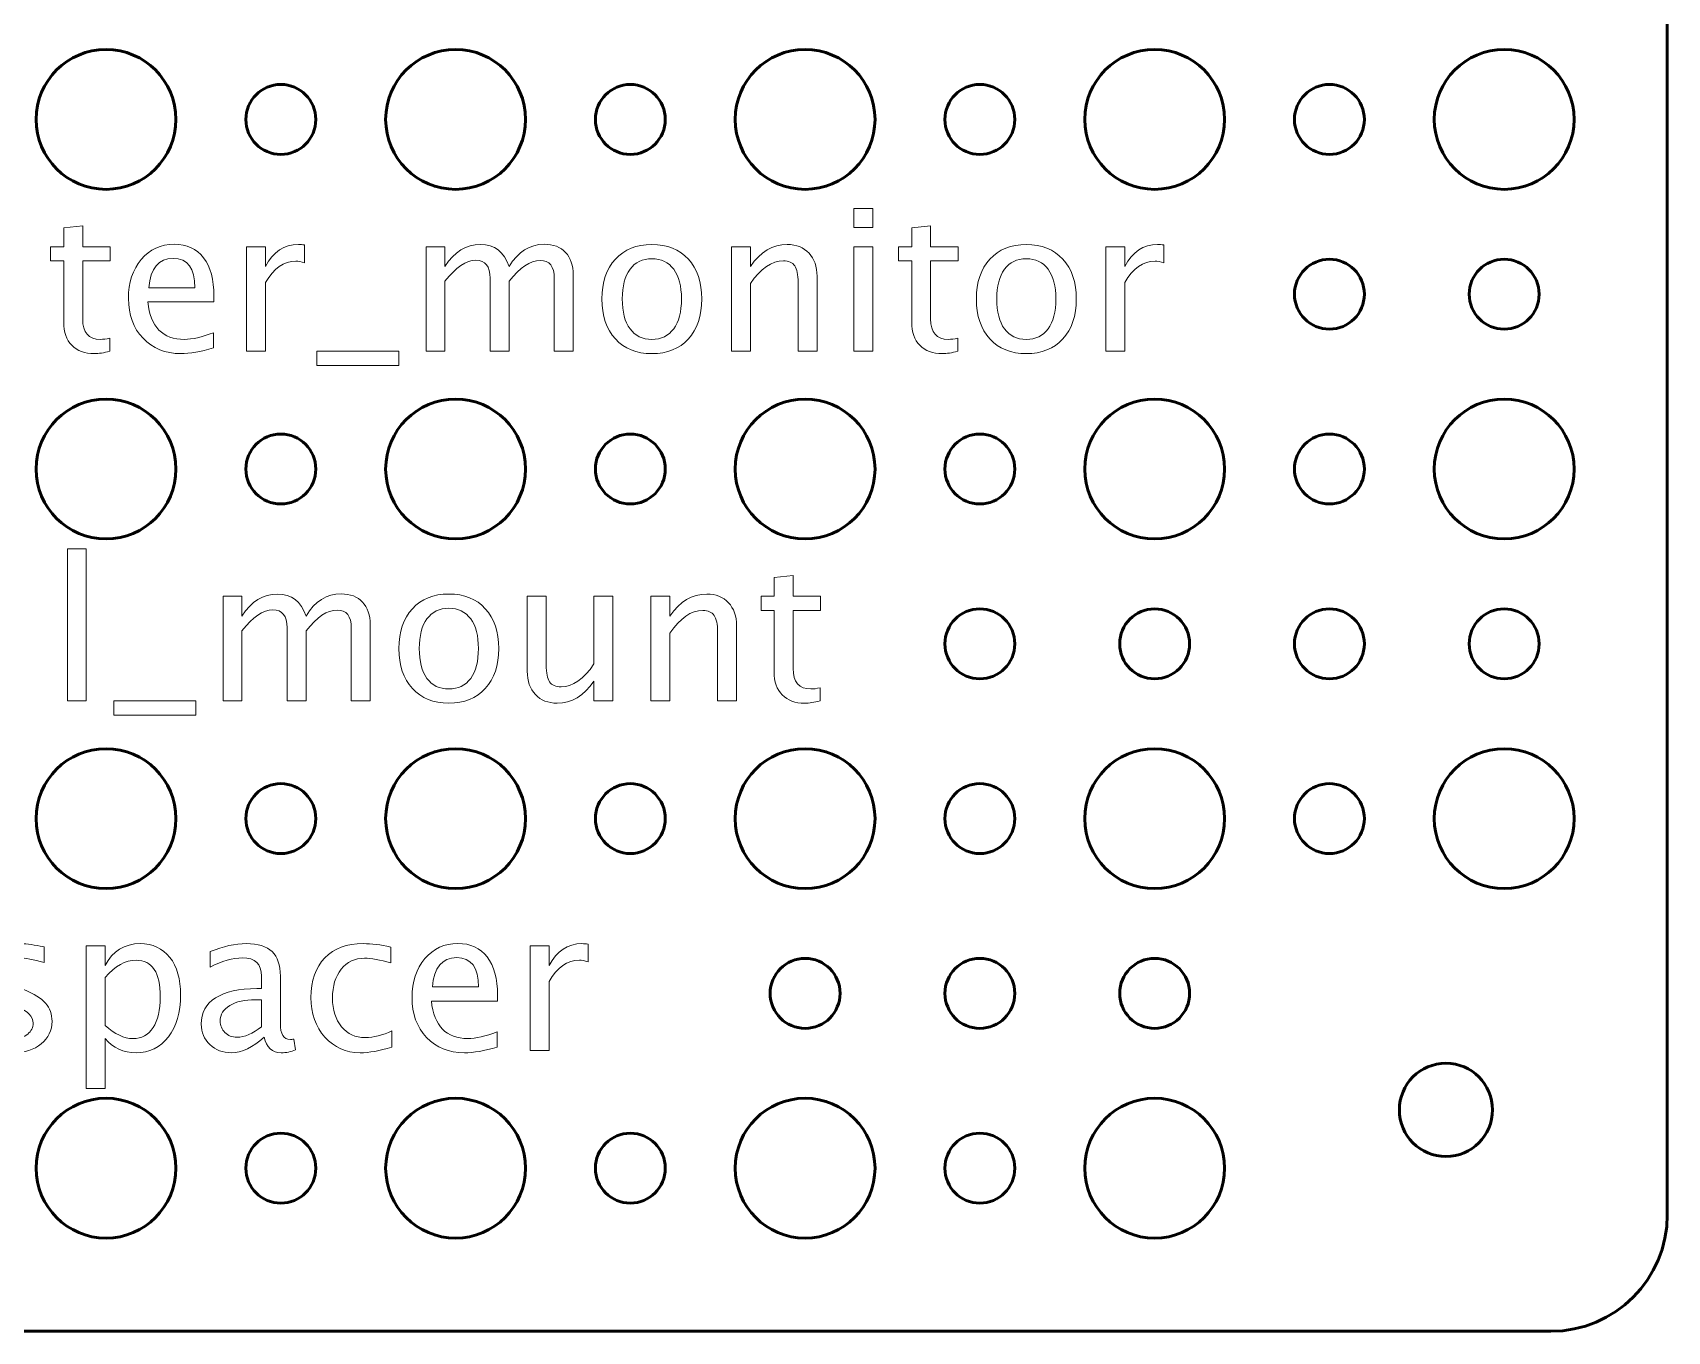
# Model space of a CAD drawing. Header units: centimetres. Extents: x -11.9 to 11.9, y -10.4 to 10.4.
# Drawn here: x -7.06 to -0.05, y -10.45 to -4.88 of the extents above; entities that cross this region are included whole.
import ezdxf

# ---------------------------------------------------------------- set-up
doc = ezdxf.new("R2010")
doc.units = ezdxf.units.CM
doc.header["$MEASUREMENT"] = 0
doc.layers.add('Layer 1', color=7, linetype='Continuous')

msp = doc.modelspace()

# ---------------------------------------------------------------- linework, layer by layer
at = {"layer": 'Layer 1', "lineweight": 53}
for centre, major_axis in [((-6.74999, -5.25001), (0, 0.30001)), ((-5.24999, -5.25001), (0, 0.30001)), ((-3.74999, -5.25001), (0, 0.30001)), ((-2.24999, -5.25001), (0, 0.30001)), ((-0.74999, -5.25001), (0, 0.30001)), ((-6, -5.25), (0, 0.15)), ((-4.5, -5.25), (0, 0.15)), ((-3, -5.25), (0, 0.15)), ((-1.5, -5.25), (0, 0.15)), ((-1.5, -6), (0, 0.15)), ((-0.75, -6), (0, 0.15)), ((-6.74999, -6.75001), (0, 0.30001)), ((-5.24999, -6.75001), (0, 0.30001)), ((-3.74999, -6.75001), (0, 0.30001)), ((-2.24999, -6.75001), (0, 0.30001)), ((-0.74999, -6.75001), (0, 0.30001)), ((-6, -6.75), (0, 0.15)), ((-4.5, -6.75), (0, 0.15)), ((-3, -6.75), (0, 0.15)), ((-1.5, -6.75), (0, 0.15)), ((-3, -7.5), (0, 0.15)), ((-2.25, -7.5), (0, 0.15)), ((-1.5, -7.5), (0, 0.15)), ((-0.75, -7.5), (0, 0.15)), ((-6.74999, -8.25001), (0, 0.30001)), ((-5.24999, -8.25001), (0, 0.30001)), ((-3.74999, -8.25001), (0, 0.30001)), ((-2.24999, -8.25001), (0, 0.30001)), ((-0.74999, -8.25001), (0, 0.30001)), ((-6, -8.25), (0, 0.15)), ((-4.5, -8.25), (0, 0.15)), ((-3, -8.25), (0, 0.15)), ((-1.5, -8.25), (0, 0.15)), ((-3.75, -9), (0, 0.15)), ((-3, -9), (0, 0.15)), ((-2.25, -9), (0, 0.15)), ((-0.99995, -9.49996), (0, 0.2)), ((-6.74999, -9.75001), (0, 0.30001)), ((-5.24999, -9.75001), (0, 0.30001)), ((-3.74999, -9.75001), (0, 0.30001)), ((-2.24999, -9.75001), (0, 0.30001)), ((-6, -9.75), (0, 0.15)), ((-4.5, -9.75), (0, 0.15)), ((-3, -9.75), (0, 0.15))]:
    msp.add_ellipse(centre, major_axis=major_axis, ratio=1, dxfattribs=at)
msp.add_open_spline([(-11.95, -9.95), (-11.95, -9.95), (-11.95, 0.95), (-11.95, 0.95), (-11.95, 0.95), (-11.95, 1.22614), (-11.72614, 1.45), (-11.45, 1.45), (-11.45, 1.45), (-11.45, 1.45), (-0.55, 1.45), (-0.55, 1.45), (-0.55, 1.45), (-0.27386, 1.45), (-0.05, 1.22614), (-0.05, 0.95), (-0.05, 0.95), (-0.05, 0.95), (-0.05, -9.95), (-0.05, -9.95), (-0.05, -9.95), (-0.05, -10.22614), (-0.27386, -10.45), (-0.55, -10.45), (-0.55, -10.45), (-0.55, -10.45), (-11.45, -10.45), (-11.45, -10.45), (-11.45, -10.45), (-11.72614, -10.45), (-11.95, -10.22614), (-11.95, -9.95)], degree=3, knots=[0, 0, 0, 0, 0.1111111, 0.1111111, 0.1111111, 0.1111111, 0.2222222, 0.2222222, 0.2222222, 0.2222222, 0.3333333, 0.3333333, 0.3333333, 0.3333333, 0.4444444, 0.4444444, 0.4444444, 0.4444444, 0.5555556, 0.5555556, 0.5555556, 0.5555556, 0.6666667, 0.6666667, 0.6666667, 0.6666667, 0.7777778, 0.7777778, 0.7777778, 0.7777778, 1, 1, 1, 1], dxfattribs=at)
at = {"layer": 'Layer 1', "color": 5, "lineweight": 9}
for points, knots in [([(-3.54057, -5.71383), (-3.54057, -5.71383), (-3.54057, -5.63255), (-3.54057, -5.63255), (-3.54057, -5.63255), (-3.54057, -5.63255), (-3.45929, -5.63255), (-3.45929, -5.63255), (-3.45929, -5.63255), (-3.45929, -5.63255), (-3.45929, -5.71383), (-3.45929, -5.71383), (-3.45929, -5.71383), (-3.45929, -5.71383), (-3.54057, -5.71383), (-3.54057, -5.71383)], [0, 0, 0, 0, 0.2, 0.2, 0.2, 0.2, 0.4, 0.4, 0.4, 0.4, 0.6, 0.6, 0.6, 0.6, 1, 1, 1, 1]), ([(-6.73421, -6.24455), (-6.75933, -6.25146), (-6.7812, -6.25485), (-6.79968, -6.25485), (-6.79968, -6.25485), (-6.84117, -6.25485), (-6.87349, -6.243), (-6.89663, -6.21929), (-6.89663, -6.21929), (-6.91991, -6.19558), (-6.93148, -6.1627), (-6.93148, -6.12051), (-6.93148, -6.12051), (-6.93148, -6.12051), (-6.93148, -5.85692), (-6.93148, -5.85692), (-6.93148, -5.85692), (-6.93148, -5.85692), (-6.98765, -5.85692), (-6.98765, -5.85692), (-6.98765, -5.85692), (-6.98765, -5.85692), (-6.98765, -5.79595), (-6.98765, -5.79595), (-6.98765, -5.79595), (-6.98765, -5.79595), (-6.93148, -5.79595), (-6.93148, -5.79595), (-6.93148, -5.79595), (-6.93148, -5.79595), (-6.93148, -5.71482), (-6.93148, -5.71482), (-6.93148, -5.71482), (-6.93148, -5.71482), (-6.8502, -5.70705), (-6.8502, -5.70705), (-6.8502, -5.70705), (-6.8502, -5.70705), (-6.8502, -5.79595), (-6.8502, -5.79595), (-6.8502, -5.79595), (-6.8502, -5.79595), (-6.73252, -5.79595), (-6.73252, -5.79595), (-6.73252, -5.79595), (-6.73252, -5.79595), (-6.73252, -5.85692), (-6.73252, -5.85692), (-6.73252, -5.85692), (-6.73252, -5.85692), (-6.8502, -5.85692), (-6.8502, -5.85692), (-6.8502, -5.85692), (-6.8502, -5.85692), (-6.8502, -6.10584), (-6.8502, -6.10584), (-6.8502, -6.10584), (-6.8502, -6.16454), (-6.82466, -6.19389), (-6.77372, -6.19389), (-6.77372, -6.19389), (-6.76285, -6.19389), (-6.74973, -6.19206), (-6.73421, -6.18853), (-6.73421, -6.18853), (-6.73421, -6.18853), (-6.73421, -6.24455), (-6.73421, -6.24455)], [0, 0, 0, 0, 0.0555556, 0.0555556, 0.0555556, 0.0555556, 0.1111111, 0.1111111, 0.1111111, 0.1111111, 0.1666667, 0.1666667, 0.1666667, 0.1666667, 0.2222222, 0.2222222, 0.2222222, 0.2222222, 0.2777778, 0.2777778, 0.2777778, 0.2777778, 0.3333333, 0.3333333, 0.3333333, 0.3333333, 0.3888889, 0.3888889, 0.3888889, 0.3888889, 0.4444444, 0.4444444, 0.4444444, 0.4444444, 0.5, 0.5, 0.5, 0.5, 0.5555556, 0.5555556, 0.5555556, 0.5555556, 0.6111111, 0.6111111, 0.6111111, 0.6111111, 0.6666667, 0.6666667, 0.6666667, 0.6666667, 0.7222222, 0.7222222, 0.7222222, 0.7222222, 0.7777778, 0.7777778, 0.7777778, 0.7777778, 0.8333333, 0.8333333, 0.8333333, 0.8333333, 0.8888889, 0.8888889, 0.8888889, 0.8888889, 1, 1, 1, 1]), ([(-3.09522, -6.24455), (-3.12034, -6.25146), (-3.14221, -6.25485), (-3.16069, -6.25485), (-3.16069, -6.25485), (-3.20218, -6.25485), (-3.2345, -6.243), (-3.25764, -6.21929), (-3.25764, -6.21929), (-3.28092, -6.19558), (-3.29249, -6.1627), (-3.29249, -6.12051), (-3.29249, -6.12051), (-3.29249, -6.12051), (-3.29249, -5.85692), (-3.29249, -5.85692), (-3.29249, -5.85692), (-3.29249, -5.85692), (-3.34866, -5.85692), (-3.34866, -5.85692), (-3.34866, -5.85692), (-3.34866, -5.85692), (-3.34866, -5.79595), (-3.34866, -5.79595), (-3.34866, -5.79595), (-3.34866, -5.79595), (-3.29249, -5.79595), (-3.29249, -5.79595), (-3.29249, -5.79595), (-3.29249, -5.79595), (-3.29249, -5.71482), (-3.29249, -5.71482), (-3.29249, -5.71482), (-3.29249, -5.71482), (-3.21121, -5.70705), (-3.21121, -5.70705), (-3.21121, -5.70705), (-3.21121, -5.70705), (-3.21121, -5.79595), (-3.21121, -5.79595), (-3.21121, -5.79595), (-3.21121, -5.79595), (-3.09353, -5.79595), (-3.09353, -5.79595), (-3.09353, -5.79595), (-3.09353, -5.79595), (-3.09353, -5.85692), (-3.09353, -5.85692), (-3.09353, -5.85692), (-3.09353, -5.85692), (-3.21121, -5.85692), (-3.21121, -5.85692), (-3.21121, -5.85692), (-3.21121, -5.85692), (-3.21121, -6.10584), (-3.21121, -6.10584), (-3.21121, -6.10584), (-3.21121, -6.16454), (-3.18567, -6.19389), (-3.13473, -6.19389), (-3.13473, -6.19389), (-3.12386, -6.19389), (-3.11074, -6.19206), (-3.09522, -6.18853), (-3.09522, -6.18853), (-3.09522, -6.18853), (-3.09522, -6.24455), (-3.09522, -6.24455)], [0, 0, 0, 0, 0.0555556, 0.0555556, 0.0555556, 0.0555556, 0.1111111, 0.1111111, 0.1111111, 0.1111111, 0.1666667, 0.1666667, 0.1666667, 0.1666667, 0.2222222, 0.2222222, 0.2222222, 0.2222222, 0.2777778, 0.2777778, 0.2777778, 0.2777778, 0.3333333, 0.3333333, 0.3333333, 0.3333333, 0.3888889, 0.3888889, 0.3888889, 0.3888889, 0.4444444, 0.4444444, 0.4444444, 0.4444444, 0.5, 0.5, 0.5, 0.5, 0.5555556, 0.5555556, 0.5555556, 0.5555556, 0.6111111, 0.6111111, 0.6111111, 0.6111111, 0.6666667, 0.6666667, 0.6666667, 0.6666667, 0.7222222, 0.7222222, 0.7222222, 0.7222222, 0.7777778, 0.7777778, 0.7777778, 0.7777778, 0.8333333, 0.8333333, 0.8333333, 0.8333333, 0.8888889, 0.8888889, 0.8888889, 0.8888889, 1, 1, 1, 1]), ([(-6.28887, -6.2303), (-6.34348, -6.24667), (-6.39018, -6.25485), (-6.42913, -6.25485), (-6.42913, -6.25485), (-6.49559, -6.25485), (-6.54964, -6.23284), (-6.59127, -6.18895), (-6.59127, -6.18895), (-6.6329, -6.14507), (-6.65378, -6.0882), (-6.65378, -6.01821), (-6.65378, -6.01821), (-6.65378, -5.95033), (-6.63544, -5.89459), (-6.59861, -5.85099), (-6.59861, -5.85099), (-6.56178, -5.80753), (-6.51464, -5.78579), (-6.45721, -5.78579), (-6.45721, -5.78579), (-6.40288, -5.78579), (-6.36083, -5.80513), (-6.3312, -5.84379), (-6.3312, -5.84379), (-6.30157, -5.88246), (-6.28675, -5.93721), (-6.28675, -6.00819), (-6.28675, -6.00819), (-6.28675, -6.00819), (-6.28717, -6.03302), (-6.28717, -6.03302), (-6.28717, -6.03302), (-6.28717, -6.03302), (-6.57081, -6.03302), (-6.57081, -6.03302), (-6.57081, -6.03302), (-6.55895, -6.14027), (-6.5066, -6.19389), (-6.41389, -6.19389), (-6.41389, -6.19389), (-6.37988, -6.19389), (-6.33825, -6.18429), (-6.28887, -6.1651), (-6.28887, -6.1651), (-6.28887, -6.1651), (-6.28887, -6.2303), (-6.28887, -6.2303)], [0, 0, 0, 0, 0.0769231, 0.0769231, 0.0769231, 0.0769231, 0.1538462, 0.1538462, 0.1538462, 0.1538462, 0.2307692, 0.2307692, 0.2307692, 0.2307692, 0.3076923, 0.3076923, 0.3076923, 0.3076923, 0.3846154, 0.3846154, 0.3846154, 0.3846154, 0.4615385, 0.4615385, 0.4615385, 0.4615385, 0.5384615, 0.5384615, 0.5384615, 0.5384615, 0.6153846, 0.6153846, 0.6153846, 0.6153846, 0.6923077, 0.6923077, 0.6923077, 0.6923077, 0.7692308, 0.7692308, 0.7692308, 0.7692308, 0.8461538, 0.8461538, 0.8461538, 0.8461538, 1, 1, 1, 1]), ([(-6.14648, -6.24469), (-6.14648, -6.24469), (-6.14648, -5.79595), (-6.14648, -5.79595), (-6.14648, -5.79595), (-6.14648, -5.79595), (-6.0652, -5.79595), (-6.0652, -5.79595), (-6.0652, -5.79595), (-6.0652, -5.79595), (-6.0652, -5.88076), (-6.0652, -5.88076), (-6.0652, -5.88076), (-6.03288, -5.81797), (-5.98604, -5.78664), (-5.92451, -5.78664), (-5.92451, -5.78664), (-5.91619, -5.78664), (-5.90744, -5.78735), (-5.89841, -5.78876), (-5.89841, -5.78876), (-5.89841, -5.78876), (-5.89841, -5.86482), (-5.89841, -5.86482), (-5.89841, -5.86482), (-5.91252, -5.86016), (-5.92493, -5.85776), (-5.93566, -5.85776), (-5.93566, -5.85776), (-5.98731, -5.85776), (-6.03049, -5.88824), (-6.0652, -5.94934), (-6.0652, -5.94934), (-6.0652, -5.94934), (-6.0652, -6.24469), (-6.0652, -6.24469), (-6.0652, -6.24469), (-6.0652, -6.24469), (-6.14648, -6.24469), (-6.14648, -6.24469)], [0, 0, 0, 0, 0.0909091, 0.0909091, 0.0909091, 0.0909091, 0.1818182, 0.1818182, 0.1818182, 0.1818182, 0.2727273, 0.2727273, 0.2727273, 0.2727273, 0.3636364, 0.3636364, 0.3636364, 0.3636364, 0.4545455, 0.4545455, 0.4545455, 0.4545455, 0.5454545, 0.5454545, 0.5454545, 0.5454545, 0.6363636, 0.6363636, 0.6363636, 0.6363636, 0.7272727, 0.7272727, 0.7272727, 0.7272727, 0.8181818, 0.8181818, 0.8181818, 0.8181818, 1, 1, 1, 1]), ([(-5.37671, -6.24469), (-5.37671, -6.24469), (-5.37671, -5.79595), (-5.37671, -5.79595), (-5.37671, -5.79595), (-5.37671, -5.79595), (-5.29543, -5.79595), (-5.29543, -5.79595), (-5.29543, -5.79595), (-5.29543, -5.79595), (-5.29543, -5.88076), (-5.29543, -5.88076), (-5.29543, -5.88076), (-5.25578, -5.81797), (-5.20498, -5.78664), (-5.14275, -5.78664), (-5.14275, -5.78664), (-5.08277, -5.78664), (-5.04199, -5.81797), (-5.02026, -5.88076), (-5.02026, -5.88076), (-4.98174, -5.8174), (-4.9315, -5.78579), (-4.86985, -5.78579), (-4.86985, -5.78579), (-4.83048, -5.78579), (-4.79986, -5.79737), (-4.77798, -5.82065), (-4.77798, -5.82065), (-4.75611, -5.84393), (-4.7451, -5.87653), (-4.7451, -5.91844), (-4.7451, -5.91844), (-4.7451, -5.91844), (-4.7451, -6.24469), (-4.7451, -6.24469), (-4.7451, -6.24469), (-4.7451, -6.24469), (-4.82638, -6.24469), (-4.82638, -6.24469), (-4.82638, -6.24469), (-4.82638, -6.24469), (-4.82638, -5.93185), (-4.82638, -5.93185), (-4.82638, -5.93185), (-4.82638, -5.88076), (-4.8467, -5.85522), (-4.88733, -5.85522), (-4.88733, -5.85522), (-4.92953, -5.85522), (-4.97384, -5.885), (-5.02026, -5.94469), (-5.02026, -5.94469), (-5.02026, -5.94469), (-5.02026, -6.24469), (-5.02026, -6.24469), (-5.02026, -6.24469), (-5.02026, -6.24469), (-5.10154, -6.24469), (-5.10154, -6.24469), (-5.10154, -6.24469), (-5.10154, -6.24469), (-5.10154, -5.93156), (-5.10154, -5.93156), (-5.10154, -5.93156), (-5.10154, -5.88006), (-5.12214, -5.85438), (-5.16349, -5.85438), (-5.16349, -5.85438), (-5.20455, -5.85438), (-5.24858, -5.88429), (-5.29543, -5.94426), (-5.29543, -5.94426), (-5.29543, -5.94426), (-5.29543, -6.24469), (-5.29543, -6.24469), (-5.29543, -6.24469), (-5.29543, -6.24469), (-5.37671, -6.24469), (-5.37671, -6.24469)], [0, 0, 0, 0, 0.047619, 0.047619, 0.047619, 0.047619, 0.0952381, 0.0952381, 0.0952381, 0.0952381, 0.1428571, 0.1428571, 0.1428571, 0.1428571, 0.1904762, 0.1904762, 0.1904762, 0.1904762, 0.2380952, 0.2380952, 0.2380952, 0.2380952, 0.2857143, 0.2857143, 0.2857143, 0.2857143, 0.3333333, 0.3333333, 0.3333333, 0.3333333, 0.3809524, 0.3809524, 0.3809524, 0.3809524, 0.4285714, 0.4285714, 0.4285714, 0.4285714, 0.4761905, 0.4761905, 0.4761905, 0.4761905, 0.5238095, 0.5238095, 0.5238095, 0.5238095, 0.5714286, 0.5714286, 0.5714286, 0.5714286, 0.6190476, 0.6190476, 0.6190476, 0.6190476, 0.6666667, 0.6666667, 0.6666667, 0.6666667, 0.7142857, 0.7142857, 0.7142857, 0.7142857, 0.7619048, 0.7619048, 0.7619048, 0.7619048, 0.8095238, 0.8095238, 0.8095238, 0.8095238, 0.8571429, 0.8571429, 0.8571429, 0.8571429, 0.9047619, 0.9047619, 0.9047619, 0.9047619, 1, 1, 1, 1]), ([(-4.40756, -6.25485), (-4.47346, -6.25485), (-4.52567, -6.23382), (-4.56406, -6.19177), (-4.56406, -6.19177), (-4.60258, -6.14972), (-4.62177, -6.09257), (-4.62177, -6.02046), (-4.62177, -6.02046), (-4.62177, -5.9485), (-4.60258, -5.89149), (-4.56406, -5.84958), (-4.56406, -5.84958), (-4.52567, -5.80767), (-4.47346, -5.78664), (-4.40756, -5.78664), (-4.40756, -5.78664), (-4.34166, -5.78664), (-4.28945, -5.80767), (-4.25107, -5.84958), (-4.25107, -5.84958), (-4.21255, -5.89149), (-4.19335, -5.9485), (-4.19335, -6.02046), (-4.19335, -6.02046), (-4.19335, -6.09257), (-4.21255, -6.14972), (-4.25107, -6.19177), (-4.25107, -6.19177), (-4.28945, -6.23382), (-4.34166, -6.25485), (-4.40756, -6.25485)], [0, 0, 0, 0, 0.1111111, 0.1111111, 0.1111111, 0.1111111, 0.2222222, 0.2222222, 0.2222222, 0.2222222, 0.3333333, 0.3333333, 0.3333333, 0.3333333, 0.4444444, 0.4444444, 0.4444444, 0.4444444, 0.5555556, 0.5555556, 0.5555556, 0.5555556, 0.6666667, 0.6666667, 0.6666667, 0.6666667, 0.7777778, 0.7777778, 0.7777778, 0.7777778, 1, 1, 1, 1]), ([(-4.06607, -6.24469), (-4.06607, -6.24469), (-4.06607, -5.79595), (-4.06607, -5.79595), (-4.06607, -5.79595), (-4.06607, -5.79595), (-3.98479, -5.79595), (-3.98479, -5.79595), (-3.98479, -5.79595), (-3.98479, -5.79595), (-3.98479, -5.88076), (-3.98479, -5.88076), (-3.98479, -5.88076), (-3.94175, -5.81797), (-3.88897, -5.78664), (-3.8266, -5.78664), (-3.8266, -5.78664), (-3.78737, -5.78664), (-3.75619, -5.79892), (-3.73319, -5.82361), (-3.73319, -5.82361), (-3.71019, -5.84817), (-3.69861, -5.88133), (-3.69861, -5.92281), (-3.69861, -5.92281), (-3.69861, -5.92281), (-3.69861, -6.24469), (-3.69861, -6.24469), (-3.69861, -6.24469), (-3.69861, -6.24469), (-3.7799, -6.24469), (-3.7799, -6.24469), (-3.7799, -6.24469), (-3.7799, -6.24469), (-3.7799, -5.94934), (-3.7799, -5.94934), (-3.7799, -5.94934), (-3.7799, -5.91604), (-3.78483, -5.89233), (-3.79457, -5.87822), (-3.79457, -5.87822), (-3.80445, -5.86397), (-3.82068, -5.85692), (-3.8434, -5.85692), (-3.8434, -5.85692), (-3.89335, -5.85692), (-3.94048, -5.88951), (-3.98479, -5.95471), (-3.98479, -5.95471), (-3.98479, -5.95471), (-3.98479, -6.24469), (-3.98479, -6.24469), (-3.98479, -6.24469), (-3.98479, -6.24469), (-4.06607, -6.24469), (-4.06607, -6.24469)], [0, 0, 0, 0, 0.0666667, 0.0666667, 0.0666667, 0.0666667, 0.1333333, 0.1333333, 0.1333333, 0.1333333, 0.2, 0.2, 0.2, 0.2, 0.2666667, 0.2666667, 0.2666667, 0.2666667, 0.3333333, 0.3333333, 0.3333333, 0.3333333, 0.4, 0.4, 0.4, 0.4, 0.4666667, 0.4666667, 0.4666667, 0.4666667, 0.5333333, 0.5333333, 0.5333333, 0.5333333, 0.6, 0.6, 0.6, 0.6, 0.6666667, 0.6666667, 0.6666667, 0.6666667, 0.7333333, 0.7333333, 0.7333333, 0.7333333, 0.8, 0.8, 0.8, 0.8, 0.8666667, 0.8666667, 0.8666667, 0.8666667, 1, 1, 1, 1]), ([(-3.54057, -6.24469), (-3.54057, -6.24469), (-3.54057, -5.79595), (-3.54057, -5.79595), (-3.54057, -5.79595), (-3.54057, -5.79595), (-3.45929, -5.79595), (-3.45929, -5.79595), (-3.45929, -5.79595), (-3.45929, -5.79595), (-3.45929, -6.24469), (-3.45929, -6.24469), (-3.45929, -6.24469), (-3.45929, -6.24469), (-3.54057, -6.24469), (-3.54057, -6.24469)], [0, 0, 0, 0, 0.2, 0.2, 0.2, 0.2, 0.4, 0.4, 0.4, 0.4, 0.6, 0.6, 0.6, 0.6, 1, 1, 1, 1]), ([(-2.80058, -6.25485), (-2.86648, -6.25485), (-2.91869, -6.23382), (-2.95708, -6.19177), (-2.95708, -6.19177), (-2.9956, -6.14972), (-3.01479, -6.09257), (-3.01479, -6.02046), (-3.01479, -6.02046), (-3.01479, -5.9485), (-2.9956, -5.89149), (-2.95708, -5.84958), (-2.95708, -5.84958), (-2.91869, -5.80767), (-2.86648, -5.78664), (-2.80058, -5.78664), (-2.80058, -5.78664), (-2.73468, -5.78664), (-2.68247, -5.80767), (-2.64409, -5.84958), (-2.64409, -5.84958), (-2.60557, -5.89149), (-2.58637, -5.9485), (-2.58637, -6.02046), (-2.58637, -6.02046), (-2.58637, -6.09257), (-2.60557, -6.14972), (-2.64409, -6.19177), (-2.64409, -6.19177), (-2.68247, -6.23382), (-2.73468, -6.25485), (-2.80058, -6.25485)], [0, 0, 0, 0, 0.1111111, 0.1111111, 0.1111111, 0.1111111, 0.2222222, 0.2222222, 0.2222222, 0.2222222, 0.3333333, 0.3333333, 0.3333333, 0.3333333, 0.4444444, 0.4444444, 0.4444444, 0.4444444, 0.5555556, 0.5555556, 0.5555556, 0.5555556, 0.6666667, 0.6666667, 0.6666667, 0.6666667, 0.7777778, 0.7777778, 0.7777778, 0.7777778, 1, 1, 1, 1]), ([(-2.45909, -6.24469), (-2.45909, -6.24469), (-2.45909, -5.79595), (-2.45909, -5.79595), (-2.45909, -5.79595), (-2.45909, -5.79595), (-2.37781, -5.79595), (-2.37781, -5.79595), (-2.37781, -5.79595), (-2.37781, -5.79595), (-2.37781, -5.88076), (-2.37781, -5.88076), (-2.37781, -5.88076), (-2.34549, -5.81797), (-2.29865, -5.78664), (-2.23712, -5.78664), (-2.23712, -5.78664), (-2.2288, -5.78664), (-2.22005, -5.78735), (-2.21102, -5.78876), (-2.21102, -5.78876), (-2.21102, -5.78876), (-2.21102, -5.86482), (-2.21102, -5.86482), (-2.21102, -5.86482), (-2.22513, -5.86016), (-2.23754, -5.85776), (-2.24827, -5.85776), (-2.24827, -5.85776), (-2.29992, -5.85776), (-2.3431, -5.88824), (-2.37781, -5.94934), (-2.37781, -5.94934), (-2.37781, -5.94934), (-2.37781, -6.24469), (-2.37781, -6.24469), (-2.37781, -6.24469), (-2.37781, -6.24469), (-2.45909, -6.24469), (-2.45909, -6.24469)], [0, 0, 0, 0, 0.0909091, 0.0909091, 0.0909091, 0.0909091, 0.1818182, 0.1818182, 0.1818182, 0.1818182, 0.2727273, 0.2727273, 0.2727273, 0.2727273, 0.3636364, 0.3636364, 0.3636364, 0.3636364, 0.4545455, 0.4545455, 0.4545455, 0.4545455, 0.5454545, 0.5454545, 0.5454545, 0.5454545, 0.6363636, 0.6363636, 0.6363636, 0.6363636, 0.7272727, 0.7272727, 0.7272727, 0.7272727, 0.8181818, 0.8181818, 0.8181818, 0.8181818, 1, 1, 1, 1]), ([(-6.56657, -5.97206), (-6.56657, -5.97206), (-6.36845, -5.97206), (-6.36845, -5.97206), (-6.36845, -5.97206), (-6.36845, -5.88852), (-6.39964, -5.84676), (-6.46187, -5.84676), (-6.46187, -5.84676), (-6.52452, -5.84676), (-6.55938, -5.88852), (-6.56657, -5.97206)], [0, 0, 0, 0, 0.25, 0.25, 0.25, 0.25, 0.5, 0.5, 0.5, 0.5, 1, 1, 1, 1]), ([(-4.4077, -6.19389), (-4.36749, -6.19389), (-4.33616, -6.17879), (-4.31386, -6.14845), (-4.31386, -6.14845), (-4.29171, -6.11825), (-4.28056, -6.0755), (-4.28056, -6.02046), (-4.28056, -6.02046), (-4.28056, -5.96557), (-4.29171, -5.92296), (-4.31386, -5.89276), (-4.31386, -5.89276), (-4.33616, -5.8627), (-4.36749, -5.8476), (-4.4077, -5.8476), (-4.4077, -5.8476), (-4.44806, -5.8476), (-4.47939, -5.8627), (-4.5014, -5.89276), (-4.5014, -5.89276), (-4.52356, -5.92296), (-4.53456, -5.96557), (-4.53456, -6.02046), (-4.53456, -6.02046), (-4.53456, -6.0755), (-4.52356, -6.11825), (-4.5014, -6.14845), (-4.5014, -6.14845), (-4.47939, -6.17879), (-4.44806, -6.19389), (-4.4077, -6.19389)], [0, 0, 0, 0, 0.1111111, 0.1111111, 0.1111111, 0.1111111, 0.2222222, 0.2222222, 0.2222222, 0.2222222, 0.3333333, 0.3333333, 0.3333333, 0.3333333, 0.4444444, 0.4444444, 0.4444444, 0.4444444, 0.5555556, 0.5555556, 0.5555556, 0.5555556, 0.6666667, 0.6666667, 0.6666667, 0.6666667, 0.7777778, 0.7777778, 0.7777778, 0.7777778, 1, 1, 1, 1]), ([(-2.80072, -6.19389), (-2.76051, -6.19389), (-2.72918, -6.17879), (-2.70688, -6.14845), (-2.70688, -6.14845), (-2.68473, -6.11825), (-2.67358, -6.0755), (-2.67358, -6.02046), (-2.67358, -6.02046), (-2.67358, -5.96557), (-2.68473, -5.92296), (-2.70688, -5.89276), (-2.70688, -5.89276), (-2.72918, -5.8627), (-2.76051, -5.8476), (-2.80072, -5.8476), (-2.80072, -5.8476), (-2.84108, -5.8476), (-2.87241, -5.8627), (-2.89442, -5.89276), (-2.89442, -5.89276), (-2.91658, -5.92296), (-2.92758, -5.96557), (-2.92758, -6.02046), (-2.92758, -6.02046), (-2.92758, -6.0755), (-2.91658, -6.11825), (-2.89442, -6.14845), (-2.89442, -6.14845), (-2.87241, -6.17879), (-2.84108, -6.19389), (-2.80072, -6.19389)], [0, 0, 0, 0, 0.1111111, 0.1111111, 0.1111111, 0.1111111, 0.2222222, 0.2222222, 0.2222222, 0.2222222, 0.3333333, 0.3333333, 0.3333333, 0.3333333, 0.4444444, 0.4444444, 0.4444444, 0.4444444, 0.5555556, 0.5555556, 0.5555556, 0.5555556, 0.6666667, 0.6666667, 0.6666667, 0.6666667, 0.7777778, 0.7777778, 0.7777778, 0.7777778, 1, 1, 1, 1]), ([(-5.84577, -6.30565), (-5.84577, -6.30565), (-5.84577, -6.24469), (-5.84577, -6.24469), (-5.84577, -6.24469), (-5.84577, -6.24469), (-5.49356, -6.24469), (-5.49356, -6.24469), (-5.49356, -6.24469), (-5.49356, -6.24469), (-5.49356, -6.30565), (-5.49356, -6.30565), (-5.49356, -6.30565), (-5.49356, -6.30565), (-5.84577, -6.30565), (-5.84577, -6.30565)], [0, 0, 0, 0, 0.2, 0.2, 0.2, 0.2, 0.4, 0.4, 0.4, 0.4, 0.6, 0.6, 0.6, 0.6, 1, 1, 1, 1]), ([(-6.91596, -7.74469), (-6.91596, -7.74469), (-6.91596, -7.09191), (-6.91596, -7.09191), (-6.91596, -7.09191), (-6.91596, -7.09191), (-6.83468, -7.09191), (-6.83468, -7.09191), (-6.83468, -7.09191), (-6.83468, -7.09191), (-6.83468, -7.74469), (-6.83468, -7.74469), (-6.83468, -7.74469), (-6.83468, -7.74469), (-6.91596, -7.74469), (-6.91596, -7.74469)], [0, 0, 0, 0, 0.2, 0.2, 0.2, 0.2, 0.4, 0.4, 0.4, 0.4, 0.6, 0.6, 0.6, 0.6, 1, 1, 1, 1]), ([(-3.68563, -7.74455), (-3.71075, -7.75146), (-3.73262, -7.75485), (-3.7511, -7.75485), (-3.7511, -7.75485), (-3.79259, -7.75485), (-3.82491, -7.743), (-3.84805, -7.71929), (-3.84805, -7.71929), (-3.87133, -7.69558), (-3.8829, -7.6627), (-3.8829, -7.62051), (-3.8829, -7.62051), (-3.8829, -7.62051), (-3.8829, -7.35692), (-3.8829, -7.35692), (-3.8829, -7.35692), (-3.8829, -7.35692), (-3.93907, -7.35692), (-3.93907, -7.35692), (-3.93907, -7.35692), (-3.93907, -7.35692), (-3.93907, -7.29595), (-3.93907, -7.29595), (-3.93907, -7.29595), (-3.93907, -7.29595), (-3.8829, -7.29595), (-3.8829, -7.29595), (-3.8829, -7.29595), (-3.8829, -7.29595), (-3.8829, -7.21482), (-3.8829, -7.21482), (-3.8829, -7.21482), (-3.8829, -7.21482), (-3.80162, -7.20705), (-3.80162, -7.20705), (-3.80162, -7.20705), (-3.80162, -7.20705), (-3.80162, -7.29595), (-3.80162, -7.29595), (-3.80162, -7.29595), (-3.80162, -7.29595), (-3.68394, -7.29595), (-3.68394, -7.29595), (-3.68394, -7.29595), (-3.68394, -7.29595), (-3.68394, -7.35692), (-3.68394, -7.35692), (-3.68394, -7.35692), (-3.68394, -7.35692), (-3.80162, -7.35692), (-3.80162, -7.35692), (-3.80162, -7.35692), (-3.80162, -7.35692), (-3.80162, -7.60584), (-3.80162, -7.60584), (-3.80162, -7.60584), (-3.80162, -7.66454), (-3.77608, -7.69389), (-3.72514, -7.69389), (-3.72514, -7.69389), (-3.71427, -7.69389), (-3.70115, -7.69206), (-3.68563, -7.68853), (-3.68563, -7.68853), (-3.68563, -7.68853), (-3.68563, -7.74455), (-3.68563, -7.74455)], [0, 0, 0, 0, 0.0555556, 0.0555556, 0.0555556, 0.0555556, 0.1111111, 0.1111111, 0.1111111, 0.1111111, 0.1666667, 0.1666667, 0.1666667, 0.1666667, 0.2222222, 0.2222222, 0.2222222, 0.2222222, 0.2777778, 0.2777778, 0.2777778, 0.2777778, 0.3333333, 0.3333333, 0.3333333, 0.3333333, 0.3888889, 0.3888889, 0.3888889, 0.3888889, 0.4444444, 0.4444444, 0.4444444, 0.4444444, 0.5, 0.5, 0.5, 0.5, 0.5555556, 0.5555556, 0.5555556, 0.5555556, 0.6111111, 0.6111111, 0.6111111, 0.6111111, 0.6666667, 0.6666667, 0.6666667, 0.6666667, 0.7222222, 0.7222222, 0.7222222, 0.7222222, 0.7777778, 0.7777778, 0.7777778, 0.7777778, 0.8333333, 0.8333333, 0.8333333, 0.8333333, 0.8888889, 0.8888889, 0.8888889, 0.8888889, 1, 1, 1, 1]), ([(-6.24793, -7.74469), (-6.24793, -7.74469), (-6.24793, -7.29595), (-6.24793, -7.29595), (-6.24793, -7.29595), (-6.24793, -7.29595), (-6.16665, -7.29595), (-6.16665, -7.29595), (-6.16665, -7.29595), (-6.16665, -7.29595), (-6.16665, -7.38076), (-6.16665, -7.38076), (-6.16665, -7.38076), (-6.127, -7.31797), (-6.0762, -7.28664), (-6.01397, -7.28664), (-6.01397, -7.28664), (-5.95399, -7.28664), (-5.91321, -7.31797), (-5.89148, -7.38076), (-5.89148, -7.38076), (-5.85296, -7.3174), (-5.80272, -7.28579), (-5.74107, -7.28579), (-5.74107, -7.28579), (-5.7017, -7.28579), (-5.67108, -7.29737), (-5.6492, -7.32065), (-5.6492, -7.32065), (-5.62733, -7.34393), (-5.61632, -7.37653), (-5.61632, -7.41844), (-5.61632, -7.41844), (-5.61632, -7.41844), (-5.61632, -7.74469), (-5.61632, -7.74469), (-5.61632, -7.74469), (-5.61632, -7.74469), (-5.6976, -7.74469), (-5.6976, -7.74469), (-5.6976, -7.74469), (-5.6976, -7.74469), (-5.6976, -7.43185), (-5.6976, -7.43185), (-5.6976, -7.43185), (-5.6976, -7.38076), (-5.71792, -7.35522), (-5.75855, -7.35522), (-5.75855, -7.35522), (-5.80075, -7.35522), (-5.84506, -7.385), (-5.89148, -7.44469), (-5.89148, -7.44469), (-5.89148, -7.44469), (-5.89148, -7.74469), (-5.89148, -7.74469), (-5.89148, -7.74469), (-5.89148, -7.74469), (-5.97276, -7.74469), (-5.97276, -7.74469), (-5.97276, -7.74469), (-5.97276, -7.74469), (-5.97276, -7.43156), (-5.97276, -7.43156), (-5.97276, -7.43156), (-5.97276, -7.38006), (-5.99336, -7.35438), (-6.03471, -7.35438), (-6.03471, -7.35438), (-6.07577, -7.35438), (-6.1198, -7.38429), (-6.16665, -7.44426), (-6.16665, -7.44426), (-6.16665, -7.44426), (-6.16665, -7.74469), (-6.16665, -7.74469), (-6.16665, -7.74469), (-6.16665, -7.74469), (-6.24793, -7.74469), (-6.24793, -7.74469)], [0, 0, 0, 0, 0.047619, 0.047619, 0.047619, 0.047619, 0.0952381, 0.0952381, 0.0952381, 0.0952381, 0.1428571, 0.1428571, 0.1428571, 0.1428571, 0.1904762, 0.1904762, 0.1904762, 0.1904762, 0.2380952, 0.2380952, 0.2380952, 0.2380952, 0.2857143, 0.2857143, 0.2857143, 0.2857143, 0.3333333, 0.3333333, 0.3333333, 0.3333333, 0.3809524, 0.3809524, 0.3809524, 0.3809524, 0.4285714, 0.4285714, 0.4285714, 0.4285714, 0.4761905, 0.4761905, 0.4761905, 0.4761905, 0.5238095, 0.5238095, 0.5238095, 0.5238095, 0.5714286, 0.5714286, 0.5714286, 0.5714286, 0.6190476, 0.6190476, 0.6190476, 0.6190476, 0.6666667, 0.6666667, 0.6666667, 0.6666667, 0.7142857, 0.7142857, 0.7142857, 0.7142857, 0.7619048, 0.7619048, 0.7619048, 0.7619048, 0.8095238, 0.8095238, 0.8095238, 0.8095238, 0.8571429, 0.8571429, 0.8571429, 0.8571429, 0.9047619, 0.9047619, 0.9047619, 0.9047619, 1, 1, 1, 1]), ([(-5.27877, -7.75485), (-5.34467, -7.75485), (-5.39688, -7.73382), (-5.43527, -7.69177), (-5.43527, -7.69177), (-5.47379, -7.64972), (-5.49298, -7.59257), (-5.49298, -7.52046), (-5.49298, -7.52046), (-5.49298, -7.4485), (-5.47379, -7.39149), (-5.43527, -7.34958), (-5.43527, -7.34958), (-5.39688, -7.30767), (-5.34467, -7.28664), (-5.27877, -7.28664), (-5.27877, -7.28664), (-5.21287, -7.28664), (-5.16066, -7.30767), (-5.12228, -7.34958), (-5.12228, -7.34958), (-5.08376, -7.39149), (-5.06456, -7.4485), (-5.06456, -7.52046), (-5.06456, -7.52046), (-5.06456, -7.59257), (-5.08376, -7.64972), (-5.12228, -7.69177), (-5.12228, -7.69177), (-5.16066, -7.73382), (-5.21287, -7.75485), (-5.27877, -7.75485)], [0, 0, 0, 0, 0.1111111, 0.1111111, 0.1111111, 0.1111111, 0.2222222, 0.2222222, 0.2222222, 0.2222222, 0.3333333, 0.3333333, 0.3333333, 0.3333333, 0.4444444, 0.4444444, 0.4444444, 0.4444444, 0.5555556, 0.5555556, 0.5555556, 0.5555556, 0.6666667, 0.6666667, 0.6666667, 0.6666667, 0.7777778, 0.7777778, 0.7777778, 0.7777778, 1, 1, 1, 1]), ([(-4.41179, -7.74469), (-4.41179, -7.74469), (-4.41179, -7.29595), (-4.41179, -7.29595), (-4.41179, -7.29595), (-4.41179, -7.29595), (-4.33051, -7.29595), (-4.33051, -7.29595), (-4.33051, -7.29595), (-4.33051, -7.29595), (-4.33051, -7.38076), (-4.33051, -7.38076), (-4.33051, -7.38076), (-4.28747, -7.31797), (-4.23469, -7.28664), (-4.17232, -7.28664), (-4.17232, -7.28664), (-4.13309, -7.28664), (-4.10191, -7.29892), (-4.07891, -7.32361), (-4.07891, -7.32361), (-4.05591, -7.34817), (-4.04433, -7.38133), (-4.04433, -7.42281), (-4.04433, -7.42281), (-4.04433, -7.42281), (-4.04433, -7.74469), (-4.04433, -7.74469), (-4.04433, -7.74469), (-4.04433, -7.74469), (-4.12562, -7.74469), (-4.12562, -7.74469), (-4.12562, -7.74469), (-4.12562, -7.74469), (-4.12562, -7.44934), (-4.12562, -7.44934), (-4.12562, -7.44934), (-4.12562, -7.41604), (-4.13055, -7.39233), (-4.14029, -7.37822), (-4.14029, -7.37822), (-4.15017, -7.36397), (-4.1664, -7.35692), (-4.18912, -7.35692), (-4.18912, -7.35692), (-4.23907, -7.35692), (-4.2862, -7.38951), (-4.33051, -7.45471), (-4.33051, -7.45471), (-4.33051, -7.45471), (-4.33051, -7.74469), (-4.33051, -7.74469), (-4.33051, -7.74469), (-4.33051, -7.74469), (-4.41179, -7.74469), (-4.41179, -7.74469)], [0, 0, 0, 0, 0.0666667, 0.0666667, 0.0666667, 0.0666667, 0.1333333, 0.1333333, 0.1333333, 0.1333333, 0.2, 0.2, 0.2, 0.2, 0.2666667, 0.2666667, 0.2666667, 0.2666667, 0.3333333, 0.3333333, 0.3333333, 0.3333333, 0.4, 0.4, 0.4, 0.4, 0.4666667, 0.4666667, 0.4666667, 0.4666667, 0.5333333, 0.5333333, 0.5333333, 0.5333333, 0.6, 0.6, 0.6, 0.6, 0.6666667, 0.6666667, 0.6666667, 0.6666667, 0.7333333, 0.7333333, 0.7333333, 0.7333333, 0.8, 0.8, 0.8, 0.8, 0.8666667, 0.8666667, 0.8666667, 0.8666667, 1, 1, 1, 1]), ([(-5.27891, -7.69389), (-5.2387, -7.69389), (-5.20737, -7.67879), (-5.18507, -7.64845), (-5.18507, -7.64845), (-5.16292, -7.61825), (-5.15177, -7.5755), (-5.15177, -7.52046), (-5.15177, -7.52046), (-5.15177, -7.46557), (-5.16292, -7.42296), (-5.18507, -7.39276), (-5.18507, -7.39276), (-5.20737, -7.3627), (-5.2387, -7.3476), (-5.27891, -7.3476), (-5.27891, -7.3476), (-5.31927, -7.3476), (-5.3506, -7.3627), (-5.37261, -7.39276), (-5.37261, -7.39276), (-5.39477, -7.42296), (-5.40577, -7.46557), (-5.40577, -7.52046), (-5.40577, -7.52046), (-5.40577, -7.5755), (-5.39477, -7.61825), (-5.37261, -7.64845), (-5.37261, -7.64845), (-5.3506, -7.67879), (-5.31927, -7.69389), (-5.27891, -7.69389)], [0, 0, 0, 0, 0.1111111, 0.1111111, 0.1111111, 0.1111111, 0.2222222, 0.2222222, 0.2222222, 0.2222222, 0.3333333, 0.3333333, 0.3333333, 0.3333333, 0.4444444, 0.4444444, 0.4444444, 0.4444444, 0.5555556, 0.5555556, 0.5555556, 0.5555556, 0.6666667, 0.6666667, 0.6666667, 0.6666667, 0.7777778, 0.7777778, 0.7777778, 0.7777778, 1, 1, 1, 1]), ([(-4.65619, -7.74469), (-4.65619, -7.74469), (-4.65619, -7.66031), (-4.65619, -7.66031), (-4.65619, -7.66031), (-4.69951, -7.72338), (-4.75214, -7.75485), (-4.81395, -7.75485), (-4.81395, -7.75485), (-4.85318, -7.75485), (-4.88436, -7.74257), (-4.90751, -7.71788), (-4.90751, -7.71788), (-4.93079, -7.69318), (-4.94236, -7.66002), (-4.94236, -7.61811), (-4.94236, -7.61811), (-4.94236, -7.61811), (-4.94236, -7.29595), (-4.94236, -7.29595), (-4.94236, -7.29595), (-4.94236, -7.29595), (-4.86108, -7.29595), (-4.86108, -7.29595), (-4.86108, -7.29595), (-4.86108, -7.29595), (-4.86108, -7.59158), (-4.86108, -7.59158), (-4.86108, -7.59158), (-4.86108, -7.62531), (-4.85614, -7.64916), (-4.8464, -7.66327), (-4.8464, -7.66327), (-4.83653, -7.67752), (-4.82016, -7.68458), (-4.79716, -7.68458), (-4.79716, -7.68458), (-4.74748, -7.68458), (-4.70035, -7.65198), (-4.65619, -7.58664), (-4.65619, -7.58664), (-4.65619, -7.58664), (-4.65619, -7.29595), (-4.65619, -7.29595), (-4.65619, -7.29595), (-4.65619, -7.29595), (-4.5749, -7.29595), (-4.5749, -7.29595), (-4.5749, -7.29595), (-4.5749, -7.29595), (-4.5749, -7.74469), (-4.5749, -7.74469), (-4.5749, -7.74469), (-4.5749, -7.74469), (-4.65619, -7.74469), (-4.65619, -7.74469)], [0, 0, 0, 0, 0.0666667, 0.0666667, 0.0666667, 0.0666667, 0.1333333, 0.1333333, 0.1333333, 0.1333333, 0.2, 0.2, 0.2, 0.2, 0.2666667, 0.2666667, 0.2666667, 0.2666667, 0.3333333, 0.3333333, 0.3333333, 0.3333333, 0.4, 0.4, 0.4, 0.4, 0.4666667, 0.4666667, 0.4666667, 0.4666667, 0.5333333, 0.5333333, 0.5333333, 0.5333333, 0.6, 0.6, 0.6, 0.6, 0.6666667, 0.6666667, 0.6666667, 0.6666667, 0.7333333, 0.7333333, 0.7333333, 0.7333333, 0.8, 0.8, 0.8, 0.8, 0.8666667, 0.8666667, 0.8666667, 0.8666667, 1, 1, 1, 1]), ([(-6.71699, -7.80565), (-6.71699, -7.80565), (-6.71699, -7.74469), (-6.71699, -7.74469), (-6.71699, -7.74469), (-6.71699, -7.74469), (-6.36478, -7.74469), (-6.36478, -7.74469), (-6.36478, -7.74469), (-6.36478, -7.74469), (-6.36478, -7.80565), (-6.36478, -7.80565), (-6.36478, -7.80565), (-6.36478, -7.80565), (-6.71699, -7.80565), (-6.71699, -7.80565)], [0, 0, 0, 0, 0.2, 0.2, 0.2, 0.2, 0.4, 0.4, 0.4, 0.4, 0.6, 0.6, 0.6, 0.6, 1, 1, 1, 1]), ([(-7.28306, -9.2286), (-7.28306, -9.2286), (-7.28306, -9.1541), (-7.28306, -9.1541), (-7.28306, -9.1541), (-7.22986, -9.18063), (-7.18371, -9.19389), (-7.14434, -9.19389), (-7.14434, -9.19389), (-7.12092, -9.19389), (-7.10145, -9.18754), (-7.08606, -9.17484), (-7.08606, -9.17484), (-7.07068, -9.16228), (-7.06292, -9.14648), (-7.06292, -9.12743), (-7.06292, -9.12743), (-7.06292, -9.09963), (-7.08451, -9.07663), (-7.12769, -9.05842), (-7.12769, -9.05842), (-7.12769, -9.05842), (-7.17525, -9.03824), (-7.17525, -9.03824), (-7.17525, -9.03824), (-7.24538, -9.00917), (-7.28052, -8.96712), (-7.28052, -8.91251), (-7.28052, -8.91251), (-7.28052, -8.87343), (-7.26669, -8.84266), (-7.23903, -8.82023), (-7.23903, -8.82023), (-7.21137, -8.79779), (-7.17341, -8.78664), (-7.12529, -8.78664), (-7.12529, -8.78664), (-7.10032, -8.78664), (-7.06927, -8.79003), (-7.03244, -8.79694), (-7.03244, -8.79694), (-7.03244, -8.79694), (-7.01551, -8.80019), (-7.01551, -8.80019), (-7.01551, -8.80019), (-7.01551, -8.80019), (-7.01551, -8.86792), (-7.01551, -8.86792), (-7.01551, -8.86792), (-7.06081, -8.85438), (-7.09693, -8.8476), (-7.12388, -8.8476), (-7.12388, -8.8476), (-7.14759, -8.8476), (-7.16636, -8.85282), (-7.18061, -8.86312), (-7.18061, -8.86312), (-7.19472, -8.87343), (-7.20178, -8.88725), (-7.20178, -8.90461), (-7.20178, -8.90461), (-7.20178, -8.92902), (-7.18202, -8.94977), (-7.14237, -8.96656), (-7.14237, -8.96656), (-7.14237, -8.96656), (-7.10328, -8.98307), (-7.10328, -8.98307), (-7.10328, -8.98307), (-7.05897, -9.0017), (-7.02764, -9.02145), (-7.0093, -9.04219), (-7.0093, -9.04219), (-6.99081, -9.06294), (-6.98164, -9.0889), (-6.98164, -9.11995), (-6.98164, -9.11995), (-6.98164, -9.15932), (-6.99716, -9.19163), (-7.02835, -9.21689), (-7.02835, -9.21689), (-7.05939, -9.24215), (-7.09919, -9.25485), (-7.14759, -9.25485), (-7.14759, -9.25485), (-7.18484, -9.25485), (-7.22986, -9.2461), (-7.28306, -9.2286)], [0, 0, 0, 0, 0.0434783, 0.0434783, 0.0434783, 0.0434783, 0.0869565, 0.0869565, 0.0869565, 0.0869565, 0.1304348, 0.1304348, 0.1304348, 0.1304348, 0.173913, 0.173913, 0.173913, 0.173913, 0.2173913, 0.2173913, 0.2173913, 0.2173913, 0.2608696, 0.2608696, 0.2608696, 0.2608696, 0.3043478, 0.3043478, 0.3043478, 0.3043478, 0.3478261, 0.3478261, 0.3478261, 0.3478261, 0.3913043, 0.3913043, 0.3913043, 0.3913043, 0.4347826, 0.4347826, 0.4347826, 0.4347826, 0.4782609, 0.4782609, 0.4782609, 0.4782609, 0.5217391, 0.5217391, 0.5217391, 0.5217391, 0.5652174, 0.5652174, 0.5652174, 0.5652174, 0.6086957, 0.6086957, 0.6086957, 0.6086957, 0.6521739, 0.6521739, 0.6521739, 0.6521739, 0.6956522, 0.6956522, 0.6956522, 0.6956522, 0.7391304, 0.7391304, 0.7391304, 0.7391304, 0.7826087, 0.7826087, 0.7826087, 0.7826087, 0.826087, 0.826087, 0.826087, 0.826087, 0.8695652, 0.8695652, 0.8695652, 0.8695652, 0.9130435, 0.9130435, 0.9130435, 0.9130435, 1, 1, 1, 1]), ([(-6.83532, -9.4081), (-6.83532, -9.4081), (-6.83532, -8.79595), (-6.83532, -8.79595), (-6.83532, -8.79595), (-6.83532, -8.79595), (-6.75404, -8.79595), (-6.75404, -8.79595), (-6.75404, -8.79595), (-6.75404, -8.79595), (-6.75404, -8.88076), (-6.75404, -8.88076), (-6.75404, -8.88076), (-6.72074, -8.81797), (-6.67064, -8.78664), (-6.6039, -8.78664), (-6.6039, -8.78664), (-6.54985, -8.78664), (-6.50738, -8.80626), (-6.47633, -8.84563), (-6.47633, -8.84563), (-6.44529, -8.885), (-6.42976, -8.93876), (-6.42976, -9.00692), (-6.42976, -9.00692), (-6.42976, -9.08114), (-6.4474, -9.14111), (-6.48254, -9.18655), (-6.48254, -9.18655), (-6.51768, -9.23213), (-6.56396, -9.25485), (-6.62125, -9.25485), (-6.62125, -9.25485), (-6.67445, -9.25485), (-6.71876, -9.23453), (-6.75404, -9.19375), (-6.75404, -9.19375), (-6.75404, -9.19375), (-6.75404, -9.4081), (-6.75404, -9.4081), (-6.75404, -9.4081), (-6.75404, -9.4081), (-6.83532, -9.4081), (-6.83532, -9.4081)], [0, 0, 0, 0, 0.0833333, 0.0833333, 0.0833333, 0.0833333, 0.1666667, 0.1666667, 0.1666667, 0.1666667, 0.25, 0.25, 0.25, 0.25, 0.3333333, 0.3333333, 0.3333333, 0.3333333, 0.4166667, 0.4166667, 0.4166667, 0.4166667, 0.5, 0.5, 0.5, 0.5, 0.5833333, 0.5833333, 0.5833333, 0.5833333, 0.6666667, 0.6666667, 0.6666667, 0.6666667, 0.75, 0.75, 0.75, 0.75, 0.8333333, 0.8333333, 0.8333333, 0.8333333, 1, 1, 1, 1]), ([(-6.0712, -9.18754), (-6.12002, -9.23241), (-6.16701, -9.25485), (-6.21217, -9.25485), (-6.21217, -9.25485), (-6.24928, -9.25485), (-6.28018, -9.24328), (-6.3046, -9.22), (-6.3046, -9.22), (-6.32915, -9.19671), (-6.34143, -9.16736), (-6.34143, -9.13194), (-6.34143, -9.13194), (-6.34143, -9.08298), (-6.32082, -9.0453), (-6.27962, -9.01905), (-6.27962, -9.01905), (-6.23841, -8.99281), (-6.17929, -8.97968), (-6.10224, -8.97968), (-6.10224, -8.97968), (-6.10224, -8.97968), (-6.08319, -8.97968), (-6.08319, -8.97968), (-6.08319, -8.97968), (-6.08319, -8.97968), (-6.08319, -8.92564), (-6.08319, -8.92564), (-6.08319, -8.92564), (-6.08319, -8.87357), (-6.11029, -8.8476), (-6.16461, -8.8476), (-6.16461, -8.8476), (-6.20666, -8.8476), (-6.25267, -8.86087), (-6.30248, -8.8874), (-6.30248, -8.8874), (-6.30248, -8.8874), (-6.30248, -8.82051), (-6.30248, -8.82051), (-6.30248, -8.82051), (-6.24773, -8.79793), (-6.19608, -8.78664), (-6.14768, -8.78664), (-6.14768, -8.78664), (-6.09787, -8.78664), (-6.06104, -8.79793), (-6.03747, -8.82065), (-6.03747, -8.82065), (-6.01377, -8.84337), (-6.00191, -8.87836), (-6.00191, -8.92564), (-6.00191, -8.92564), (-6.00191, -8.92564), (-6.00191, -9.12841), (-6.00191, -9.12841), (-6.00191, -9.12841), (-6.00191, -9.17484), (-5.98766, -9.19812), (-5.95901, -9.19812), (-5.95901, -9.19812), (-5.95549, -9.19812), (-5.95026, -9.19756), (-5.94335, -9.19643), (-5.94335, -9.19643), (-5.94335, -9.19643), (-5.93756, -9.24159), (-5.93756, -9.24159), (-5.93756, -9.24159), (-5.95605, -9.25048), (-5.97637, -9.25485), (-5.99867, -9.25485), (-5.99867, -9.25485), (-6.03663, -9.25485), (-6.06076, -9.23241), (-6.0712, -9.18754)], [0, 0, 0, 0, 0.05, 0.05, 0.05, 0.05, 0.1, 0.1, 0.1, 0.1, 0.15, 0.15, 0.15, 0.15, 0.2, 0.2, 0.2, 0.2, 0.25, 0.25, 0.25, 0.25, 0.3, 0.3, 0.3, 0.3, 0.35, 0.35, 0.35, 0.35, 0.4, 0.4, 0.4, 0.4, 0.45, 0.45, 0.45, 0.45, 0.5, 0.5, 0.5, 0.5, 0.55, 0.55, 0.55, 0.55, 0.6, 0.6, 0.6, 0.6, 0.65, 0.65, 0.65, 0.65, 0.7, 0.7, 0.7, 0.7, 0.75, 0.75, 0.75, 0.75, 0.8, 0.8, 0.8, 0.8, 0.85, 0.85, 0.85, 0.85, 0.9, 0.9, 0.9, 0.9, 1, 1, 1, 1]), ([(-5.52341, -9.23114), (-5.57604, -9.24695), (-5.62148, -9.25485), (-5.65972, -9.25485), (-5.65972, -9.25485), (-5.7204, -9.25485), (-5.77063, -9.23241), (-5.81057, -9.18768), (-5.81057, -9.18768), (-5.8505, -9.14281), (-5.87054, -9.08622), (-5.87054, -9.01806), (-5.87054, -9.01806), (-5.87054, -8.94525), (-5.85078, -8.88838), (-5.81127, -8.84774), (-5.81127, -8.84774), (-5.77176, -8.80696), (-5.71659, -8.78664), (-5.64575, -8.78664), (-5.64575, -8.78664), (-5.61089, -8.78664), (-5.57167, -8.79144), (-5.52849, -8.80103), (-5.52849, -8.80103), (-5.52849, -8.80103), (-5.52849, -8.86962), (-5.52849, -8.86962), (-5.52849, -8.86962), (-5.57435, -8.85607), (-5.61174, -8.8493), (-5.64053, -8.8493), (-5.64053, -8.8493), (-5.6823, -8.8493), (-5.71574, -8.86496), (-5.74072, -8.89614), (-5.74072, -8.89614), (-5.76569, -8.92733), (-5.77825, -8.96896), (-5.77825, -9.02089), (-5.77825, -9.02089), (-5.77825, -9.07126), (-5.76527, -9.1119), (-5.73945, -9.14309), (-5.73945, -9.14309), (-5.71362, -9.17413), (-5.6799, -9.18966), (-5.63799, -9.18966), (-5.63799, -9.18966), (-5.60088, -9.18966), (-5.56278, -9.18006), (-5.52341, -9.16087), (-5.52341, -9.16087), (-5.52341, -9.16087), (-5.52341, -9.23114), (-5.52341, -9.23114)], [0, 0, 0, 0, 0.0666667, 0.0666667, 0.0666667, 0.0666667, 0.1333333, 0.1333333, 0.1333333, 0.1333333, 0.2, 0.2, 0.2, 0.2, 0.2666667, 0.2666667, 0.2666667, 0.2666667, 0.3333333, 0.3333333, 0.3333333, 0.3333333, 0.4, 0.4, 0.4, 0.4, 0.4666667, 0.4666667, 0.4666667, 0.4666667, 0.5333333, 0.5333333, 0.5333333, 0.5333333, 0.6, 0.6, 0.6, 0.6, 0.6666667, 0.6666667, 0.6666667, 0.6666667, 0.7333333, 0.7333333, 0.7333333, 0.7333333, 0.8, 0.8, 0.8, 0.8, 0.8666667, 0.8666667, 0.8666667, 0.8666667, 1, 1, 1, 1]), ([(-5.07199, -9.2303), (-5.1266, -9.24667), (-5.1733, -9.25485), (-5.21225, -9.25485), (-5.21225, -9.25485), (-5.27871, -9.25485), (-5.33276, -9.23284), (-5.37439, -9.18895), (-5.37439, -9.18895), (-5.41602, -9.14507), (-5.4369, -9.0882), (-5.4369, -9.01821), (-5.4369, -9.01821), (-5.4369, -8.95033), (-5.41856, -8.89459), (-5.38173, -8.85099), (-5.38173, -8.85099), (-5.3449, -8.80753), (-5.29776, -8.78579), (-5.24033, -8.78579), (-5.24033, -8.78579), (-5.186, -8.78579), (-5.14395, -8.80513), (-5.11432, -8.84379), (-5.11432, -8.84379), (-5.08469, -8.88246), (-5.06987, -8.93721), (-5.06987, -9.00819), (-5.06987, -9.00819), (-5.06987, -9.00819), (-5.07029, -9.03302), (-5.07029, -9.03302), (-5.07029, -9.03302), (-5.07029, -9.03302), (-5.35393, -9.03302), (-5.35393, -9.03302), (-5.35393, -9.03302), (-5.34207, -9.14027), (-5.28972, -9.19389), (-5.19701, -9.19389), (-5.19701, -9.19389), (-5.163, -9.19389), (-5.12137, -9.18429), (-5.07199, -9.1651), (-5.07199, -9.1651), (-5.07199, -9.1651), (-5.07199, -9.2303), (-5.07199, -9.2303)], [0, 0, 0, 0, 0.0769231, 0.0769231, 0.0769231, 0.0769231, 0.1538462, 0.1538462, 0.1538462, 0.1538462, 0.2307692, 0.2307692, 0.2307692, 0.2307692, 0.3076923, 0.3076923, 0.3076923, 0.3076923, 0.3846154, 0.3846154, 0.3846154, 0.3846154, 0.4615385, 0.4615385, 0.4615385, 0.4615385, 0.5384615, 0.5384615, 0.5384615, 0.5384615, 0.6153846, 0.6153846, 0.6153846, 0.6153846, 0.6923077, 0.6923077, 0.6923077, 0.6923077, 0.7692308, 0.7692308, 0.7692308, 0.7692308, 0.8461538, 0.8461538, 0.8461538, 0.8461538, 1, 1, 1, 1]), ([(-4.9296, -9.24469), (-4.9296, -9.24469), (-4.9296, -8.79595), (-4.9296, -8.79595), (-4.9296, -8.79595), (-4.9296, -8.79595), (-4.84832, -8.79595), (-4.84832, -8.79595), (-4.84832, -8.79595), (-4.84832, -8.79595), (-4.84832, -8.88076), (-4.84832, -8.88076), (-4.84832, -8.88076), (-4.816, -8.81797), (-4.76916, -8.78664), (-4.70763, -8.78664), (-4.70763, -8.78664), (-4.69931, -8.78664), (-4.69056, -8.78735), (-4.68153, -8.78876), (-4.68153, -8.78876), (-4.68153, -8.78876), (-4.68153, -8.86482), (-4.68153, -8.86482), (-4.68153, -8.86482), (-4.69564, -8.86016), (-4.70805, -8.85776), (-4.71878, -8.85776), (-4.71878, -8.85776), (-4.77043, -8.85776), (-4.81361, -8.88824), (-4.84832, -8.94934), (-4.84832, -8.94934), (-4.84832, -8.94934), (-4.84832, -9.24469), (-4.84832, -9.24469), (-4.84832, -9.24469), (-4.84832, -9.24469), (-4.9296, -9.24469), (-4.9296, -9.24469)], [0, 0, 0, 0, 0.0909091, 0.0909091, 0.0909091, 0.0909091, 0.1818182, 0.1818182, 0.1818182, 0.1818182, 0.2727273, 0.2727273, 0.2727273, 0.2727273, 0.3636364, 0.3636364, 0.3636364, 0.3636364, 0.4545455, 0.4545455, 0.4545455, 0.4545455, 0.5454545, 0.5454545, 0.5454545, 0.5454545, 0.6363636, 0.6363636, 0.6363636, 0.6363636, 0.7272727, 0.7272727, 0.7272727, 0.7272727, 0.8181818, 0.8181818, 0.8181818, 0.8181818, 1, 1, 1, 1]), ([(-6.75404, -9.13773), (-6.71213, -9.17512), (-6.67219, -9.19389), (-6.63424, -9.19389), (-6.63424, -9.19389), (-6.59684, -9.19389), (-6.56791, -9.17823), (-6.54759, -9.14704), (-6.54759, -9.14704), (-6.52713, -9.11586), (-6.51697, -9.07197), (-6.51697, -9.01524), (-6.51697, -9.01524), (-6.51697, -8.91026), (-6.55169, -8.85776), (-6.62111, -8.85776), (-6.62111, -8.85776), (-6.66655, -8.85776), (-6.71086, -8.88232), (-6.75404, -8.93156), (-6.75404, -8.93156), (-6.75404, -8.93156), (-6.75404, -9.13773), (-6.75404, -9.13773)], [0, 0, 0, 0, 0.1428571, 0.1428571, 0.1428571, 0.1428571, 0.2857143, 0.2857143, 0.2857143, 0.2857143, 0.4285714, 0.4285714, 0.4285714, 0.4285714, 0.5714286, 0.5714286, 0.5714286, 0.5714286, 0.7142857, 0.7142857, 0.7142857, 0.7142857, 1, 1, 1, 1]), ([(-5.34969, -8.97206), (-5.34969, -8.97206), (-5.15157, -8.97206), (-5.15157, -8.97206), (-5.15157, -8.97206), (-5.15157, -8.88852), (-5.18276, -8.84676), (-5.24499, -8.84676), (-5.24499, -8.84676), (-5.30764, -8.84676), (-5.3425, -8.88852), (-5.34969, -8.97206)], [0, 0, 0, 0, 0.25, 0.25, 0.25, 0.25, 0.5, 0.5, 0.5, 0.5, 1, 1, 1, 1]), ([(-6.08319, -9.14323), (-6.08319, -9.14323), (-6.08319, -9.02794), (-6.08319, -9.02794), (-6.08319, -9.02794), (-6.08319, -9.02794), (-6.1093, -9.0271), (-6.1093, -9.0271), (-6.1093, -9.0271), (-6.15445, -9.0271), (-6.19086, -9.03542), (-6.21866, -9.05207), (-6.21866, -9.05207), (-6.24632, -9.06886), (-6.26015, -9.09102), (-6.26015, -9.11868), (-6.26015, -9.11868), (-6.26015, -9.13801), (-6.25323, -9.15438), (-6.23954, -9.16778), (-6.23954, -9.16778), (-6.22571, -9.18119), (-6.20892, -9.18796), (-6.18903, -9.18796), (-6.18903, -9.18796), (-6.15516, -9.18796), (-6.11988, -9.17301), (-6.08319, -9.14323)], [0, 0, 0, 0, 0.125, 0.125, 0.125, 0.125, 0.25, 0.25, 0.25, 0.25, 0.375, 0.375, 0.375, 0.375, 0.5, 0.5, 0.5, 0.5, 0.625, 0.625, 0.625, 0.625, 0.75, 0.75, 0.75, 0.75, 1, 1, 1, 1])]:
    msp.add_open_spline(points, degree=3, knots=knots, dxfattribs=at)

doc.saveas('drawing.dxf')
